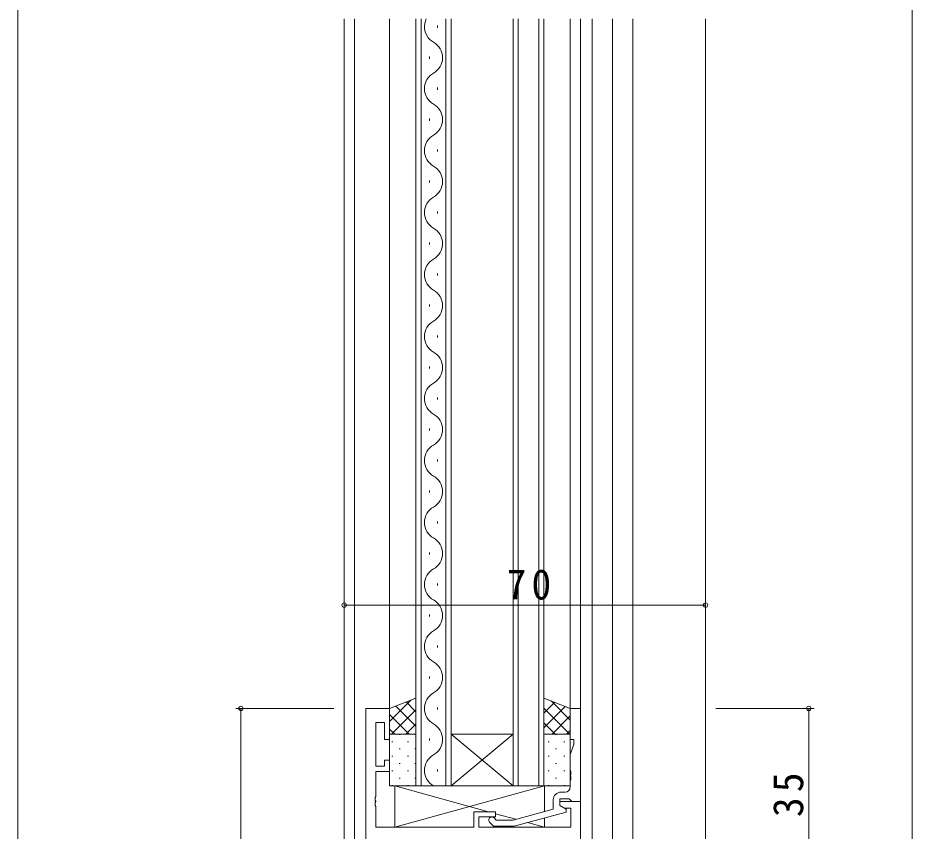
# Model space of a CAD drawing. Units: millimetres, scale not verified. Extents: x -594 to 199, y -420 to 144.
# Drawn here: x -591.2 to -418, y -284 to -126.5 of the extents above; entities that cross this region are included whole.
import ezdxf

# ---------------------------------------------------------------- set-up
doc = ezdxf.new("R2010")
doc.units = ezdxf.units.MM
doc.header["$LTSCALE"] = 2
for name, color, linetype, lineweight in [('0-1_YKK_ZWAK', 7, 'Continuous', 9), ('0-3_YKK_11', 7, 'Continuous', 9), ('0-4_YKK_12', 2, 'Continuous', 9), ('0-5_YKK_13', 4, 'Continuous', 9), ('0-7_YKK_D', 6, 'Continuous', 9)]:
    doc.layers.add(name, color=color, linetype=linetype, lineweight=lineweight)
doc.styles.add('ＭＳ ゴシック', font='')
doc.styles.get('ＭＳ ゴシック').set_extended_font_data('MS Gothic')

msp = doc.modelspace()

# ---------------------------------------------------------------- linework, layer by layer
at = {"layer": '0-1_YKK_ZWAK'}
msp.add_line((-591.2, -383.6), (-591.2, 141.4), dxfattribs=at)
at = {"layer": '0-3_YKK_11'}
for p, q in [((-519.204, -260.249), (-523.804, -260.249)), ((-523.804, -260.249), (-523.804, -325.249)), ((-519.204, -266.249), (-519.204, -260.249)), ((-484.204, -260.249), (-484.204, -266.249)), ((-482.204, -260.249), (-484.204, -260.249)), ((-482.204, -278.249), (-482.204, -260.249)), ((-521.874, -262.949), (-520.204, -262.949)), ((-521.874, -271.449), (-521.874, -262.949)), ((-520.204, -262.949), (-520.204, -266.249)), ((-520.204, -266.249), (-519.204, -266.249)), ((-484.204, -266.249), (-483.504, -266.249)), ((-483.504, -266.249), (-483.504, -267.249)), ((-483.504, -267.249), (-484.204, -269.173)), ((-484.204, -269.173), (-484.204, -272.291)), ((-520.204, -271.449), (-521.874, -271.449)), ((-520.204, -270.249), (-520.204, -271.449)), ((-519.204, -270.249), (-520.204, -270.249)), ((-519.204, -272.449), (-519.204, -270.249)), ((-521.874, -272.449), (-519.204, -272.449)), ((-521.874, -277.291), (-521.874, -272.449)), ((-484.204, -272.291), (-484.084, -272.474)), ((-484.084, -273.024), (-484.204, -273.208)), ((-484.204, -273.208), (-484.204, -273.291)), ((-484.204, -273.291), (-484.084, -273.474)), ((-484.084, -272.474), (-484.084, -273.024)), ((-484.084, -273.474), (-484.084, -274.024)), ((-484.084, -274.024), (-484.204, -274.208)), ((-484.204, -274.208), (-484.204, -275.449)), ((-485.204, -276.449), (-486.004, -276.449)), ((-521.994, -277.474), (-521.874, -277.291)), ((-521.994, -278.024), (-521.994, -277.474)), ((-521.874, -278.208), (-521.994, -278.024)), ((-521.994, -278.474), (-521.874, -278.291)), ((-521.994, -279.024), (-521.994, -278.474)), ((-521.874, -278.291), (-521.874, -278.208)), ((-487.504, -277.949), (-487.504, -279.77)), ((-486.204, -277.749), (-484.404, -277.749)), ((-486.204, -279.049), (-486.204, -277.749)), ((-486.204, -278.249), (-486.204, -279.049)), ((-482.204, -278.249), (-486.204, -278.249)), ((-484.404, -277.749), (-484.204, -277.949)), ((-484.204, -277.949), (-483.904, -278.249)), ((-483.904, -278.249), (-482.204, -278.249)), ((-482.204, -297.249), (-482.204, -278.249)), ((-521.874, -279.208), (-521.994, -279.024)), ((-521.874, -283.249), (-521.874, -279.208)), ((-502.904, -280.249), (-502.904, -283.249)), ((-498.704, -280.249), (-502.904, -280.249)), ((-498.704, -281.249), (-498.704, -280.249)), ((-487.504, -279.77), (-495.266, -281.849)), ((-495.108, -283.049), (-485.004, -280.342)), ((-486.204, -279.049), (-485.338, -279.549)), ((-485.004, -279.742), (-486.204, -279.049)), ((-485.338, -279.549), (-484.134, -279.549)), ((-485.004, -280.342), (-485.004, -279.742)), ((-484.134, -279.549), (-484.134, -283.249)), ((-501.904, -281.249), (-498.704, -281.249)), ((-501.904, -283.249), (-501.904, -281.249)), ((-499.829, -282.274), (-499.053, -283.049)), ((-498.556, -281.849), (-498.98, -281.425)), ((-495.266, -281.849), (-498.556, -281.849)), ((-502.904, -283.249), (-521.874, -283.249)), ((-484.134, -283.249), (-501.904, -283.249)), ((-499.053, -283.049), (-495.108, -283.049))]:
    msp.add_line(p, q, dxfattribs=at)
for centre, radius, start, end in [((-486.004, -277.949), 1.5, 90, 179.99998), ((-485.204, -275.449), 1, 270, 359.99998), ((-499.404, -281.849), 0.6, 44.99998, 225)]:
    msp.add_arc(centre, radius, start, end, dxfattribs=at)
at = {"layer": '0-4_YKK_12'}
for p, q in [((-528.004, -126.721), (-528.004, -350.249)), ((-526.004, -126.721), (-526.004, -325.249)), ((-519.204, -260.249), (-519.204, -126.721)), ((-514.104, -275.249), (-514.104, -126.721)), ((-513.104, -126.721), (-513.104, -275.249)), ((-509.944, -128.449), (-509.944, -128.049)), ((-508.304, -275.249), (-508.304, -126.721)), ((-507.304, -126.721), (-507.304, -275.249)), ((-495.304, -275.249), (-495.304, -126.721)), ((-494.304, -126.721), (-494.304, -275.249)), ((-490.304, -275.249), (-490.304, -126.721)), ((-489.304, -126.721), (-489.304, -275.249)), ((-484.204, -260.249), (-484.204, -126.721)), ((-482.204, -297.249), (-482.204, -126.721)), ((-480.004, -302.249), (-480.004, -126.721)), ((-476.004, -126.721), (-476.004, -297.249)), ((-472.104, -126.721), (-472.104, -297.249)), ((-458.004, -126.721), (-458.004, -350.249)), ((-511.464, -134.449), (-511.464, -134.049)), ((-509.944, -140.449), (-509.944, -140.049)), ((-511.464, -146.449), (-511.464, -146.049)), ((-509.944, -152.449), (-509.944, -152.049)), ((-511.464, -158.449), (-511.464, -158.049)), ((-509.944, -164.449), (-509.944, -164.049)), ((-511.464, -170.449), (-511.464, -170.049)), ((-509.944, -176.449), (-509.944, -176.049)), ((-511.464, -182.449), (-511.464, -182.049)), ((-509.944, -188.449), (-509.944, -188.049)), ((-511.464, -194.449), (-511.464, -194.049)), ((-509.944, -200.449), (-509.944, -200.049)), ((-511.464, -206.449), (-511.464, -206.049)), ((-509.944, -212.449), (-509.944, -212.049)), ((-511.464, -218.449), (-511.464, -218.049)), ((-509.944, -224.449), (-509.944, -224.049)), ((-511.464, -230.449), (-511.464, -230.049)), ((-509.944, -236.449), (-509.944, -236.049)), ((-511.464, -242.449), (-511.464, -242.049)), ((-509.944, -248.449), (-509.944, -248.049)), ((-511.464, -254.449), (-511.464, -254.049)), ((-519.204, -260.249), (-523.804, -260.249)), ((-523.804, -325.249), (-523.804, -260.249)), ((-509.944, -260.449), (-509.944, -260.049)), ((-511.464, -266.449), (-511.464, -266.049)), ((-495.304, -275.249), (-507.304, -265.249)), ((-507.304, -275.249), (-495.304, -265.249)), ((-507.304, -265.249), (-495.304, -265.249)), ((-509.944, -272.449), (-509.944, -272.049)), ((-507.304, -275.249), (-514.104, -275.249)), ((-507.304, -275.249), (-495.304, -275.249)), ((-489.304, -275.249), (-495.304, -275.249))]:
    msp.add_line(p, q, dxfattribs=at)
for centre, start, end in [((-509.028, -128.249), 153.59444, 240.79745), ((-512.381, -134.249), 299.20253, 60.79745), ((-509.028, -140.249), 119.20253, 240.79745), ((-512.381, -146.249), 299.20253, 60.79745), ((-509.028, -152.249), 119.20253, 240.79745), ((-512.381, -158.249), 299.20253, 60.79745), ((-509.028, -164.249), 119.20253, 240.79745), ((-512.381, -170.249), 299.20253, 60.79745), ((-509.028, -176.249), 119.20253, 240.79745), ((-512.381, -182.249), 299.20253, 60.79745), ((-509.028, -188.249), 119.20253, 240.79745), ((-512.381, -194.249), 299.20253, 60.79745), ((-509.028, -200.249), 119.20253, 240.79745), ((-512.381, -206.249), 299.20253, 60.79745), ((-509.028, -212.249), 119.20253, 240.79745), ((-512.381, -218.249), 299.20253, 60.79745), ((-509.028, -224.249), 119.20253, 240.79745), ((-512.381, -230.249), 299.20253, 60.79745), ((-509.028, -236.249), 119.20253, 240.79745), ((-512.381, -242.249), 299.20253, 60.79745), ((-509.028, -248.249), 119.20253, 240.79745), ((-512.381, -254.249), 299.20253, 60.79745), ((-509.028, -260.249), 119.20253, 240.79745), ((-512.381, -266.249), 299.20253, 60.79745), ((-509.028, -272.249), 119.20253, 240.79745)]:
    msp.add_arc(centre, 3.437, start, end, dxfattribs=at)
at = {"layer": '0-5_YKK_13'}
for p, q in [((-514.104, -258.249), (-519.204, -260.249)), ((-515.069, -258.628), (-519.204, -262.763)), ((-518.027, -259.788), (-514.104, -263.711)), ((-515.996, -258.991), (-514.104, -260.882)), ((-514.104, -265.249), (-514.104, -258.249)), ((-489.304, -258.249), (-484.204, -260.249)), ((-489.304, -265.249), (-489.304, -258.249)), ((-489.255, -258.269), (-489.304, -258.319)), ((-487.223, -259.066), (-489.304, -261.147)), ((-487.903, -258.799), (-484.204, -262.498)), ((-519.204, -260.249), (-519.204, -265.249)), ((-519.204, -261.439), (-515.394, -265.249)), ((-514.104, -260.491), (-518.863, -265.249)), ((-485.191, -259.862), (-489.304, -263.975)), ((-489.304, -260.226), (-484.281, -265.249)), ((-484.204, -260.249), (-484.204, -265.249)), ((-489.304, -263.055), (-487.11, -265.249)), ((-484.204, -261.704), (-487.75, -265.249)), ((-519.204, -264.267), (-518.222, -265.249)), ((-514.104, -263.32), (-516.034, -265.249)), ((-484.204, -264.532), (-484.921, -265.249)), ((-519.204, -265.249), (-514.104, -265.249)), ((-519.204, -275.249), (-519.204, -265.249)), ((-519.204, -265.249), (-514.104, -265.249)), ((-518.784, -266.685), (-518.584, -266.685)), ((-517.369, -265.27), (-517.169, -265.27)), ((-515.754, -266.685), (-515.554, -266.685)), ((-514.339, -265.27), (-514.139, -265.27)), ((-514.104, -265.249), (-514.104, -275.249)), ((-484.204, -265.249), (-489.304, -265.249)), ((-489.304, -265.249), (-489.304, -275.249)), ((-484.204, -265.249), (-489.304, -265.249)), ((-488.484, -266.685), (-488.284, -266.685)), ((-487.069, -265.27), (-486.869, -265.27)), ((-485.454, -266.685), (-485.254, -266.685)), ((-484.204, -275.249), (-484.204, -265.249)), ((-517.369, -268.1), (-517.169, -268.1)), ((-514.339, -268.1), (-514.139, -268.1)), ((-487.069, -268.1), (-486.869, -268.1)), ((-518.784, -269.515), (-518.584, -269.515)), ((-515.754, -269.515), (-515.554, -269.515)), ((-488.484, -269.515), (-488.284, -269.515)), ((-485.454, -269.515), (-485.254, -269.515)), ((-517.369, -270.93), (-517.169, -270.93)), ((-514.339, -270.93), (-514.139, -270.93)), ((-487.069, -270.93), (-486.869, -270.93)), ((-518.784, -272.345), (-518.584, -272.345)), ((-515.754, -272.345), (-515.554, -272.345)), ((-488.484, -272.345), (-488.284, -272.345)), ((-485.454, -272.345), (-485.254, -272.345)), ((-514.104, -275.249), (-519.204, -275.249)), ((-518.784, -275.175), (-518.584, -275.175)), ((-518.204, -275.249), (-489.204, -275.249)), ((-518.204, -283.249), (-518.204, -275.249)), ((-518.204, -283.249), (-489.204, -275.249)), ((-500.079, -280.249), (-518.204, -275.249)), ((-517.369, -273.76), (-517.169, -273.76)), ((-515.754, -275.175), (-515.554, -275.175)), ((-514.339, -273.76), (-514.139, -273.76)), ((-489.304, -275.249), (-484.204, -275.249)), ((-489.204, -275.249), (-489.204, -280.225)), ((-488.484, -275.175), (-488.284, -275.175)), ((-487.069, -273.76), (-486.869, -273.76)), ((-485.454, -275.175), (-485.254, -275.175)), ((-494.765, -281.715), (-498.704, -280.629)), ((-489.204, -281.468), (-489.204, -283.249)), ((-503.204, -283.249), (-518.204, -283.249)), ((-489.204, -283.249), (-501.604, -283.249)), ((-489.204, -283.249), (-492.481, -282.346))]:
    msp.add_line(p, q, dxfattribs=at)
at = {"layer": '0-7_YKK_D'}
for p, q in [((-418.004, 37.751), (-418.004, -288.249)), ((-528.004, -258.249), (-528.004, -239.249)), ((-528.004, -240.249), (-458.004, -240.249)), ((-458.004, -258.249), (-458.004, -239.249)), ((-530.004, -260.249), (-549.004, -260.249)), ((-548.004, -325.249), (-548.004, -260.249)), ((-456.004, -260.249), (-437.004, -260.249)), ((-438.004, -260.249), (-438.004, -295.249)), ((-418.004, -295.249), (-418.004, -283.125))]:
    msp.add_line(p, q, dxfattribs=at)
for centre in [(-528.004, -240.249), (-458.004, -240.249), (-548.004, -260.249), (-438.004, -260.249)]:
    msp.add_circle(centre, 0.425, dxfattribs=at)

# ---------------------------------------------------------------- texts
at = {"layer": '0-7_YKK_D', "color": 7, "insert": (-496.524, -239.249), "char_height": 5.865, "attachment_point": 7, "style": 'ＭＳ ゴシック'}
msp.add_mtext('\\T1.27;\\W0.95;70', dxfattribs=at)
at = {"layer": '0-7_YKK_D', "color": 7, "insert": (-439.004, -281.269), "char_height": 5.865, "attachment_point": 7, "rotation": 90, "style": 'ＭＳ ゴシック'}
msp.add_mtext('\\T1.27;\\W0.95;35', dxfattribs=at)

doc.saveas('drawing.dxf')
